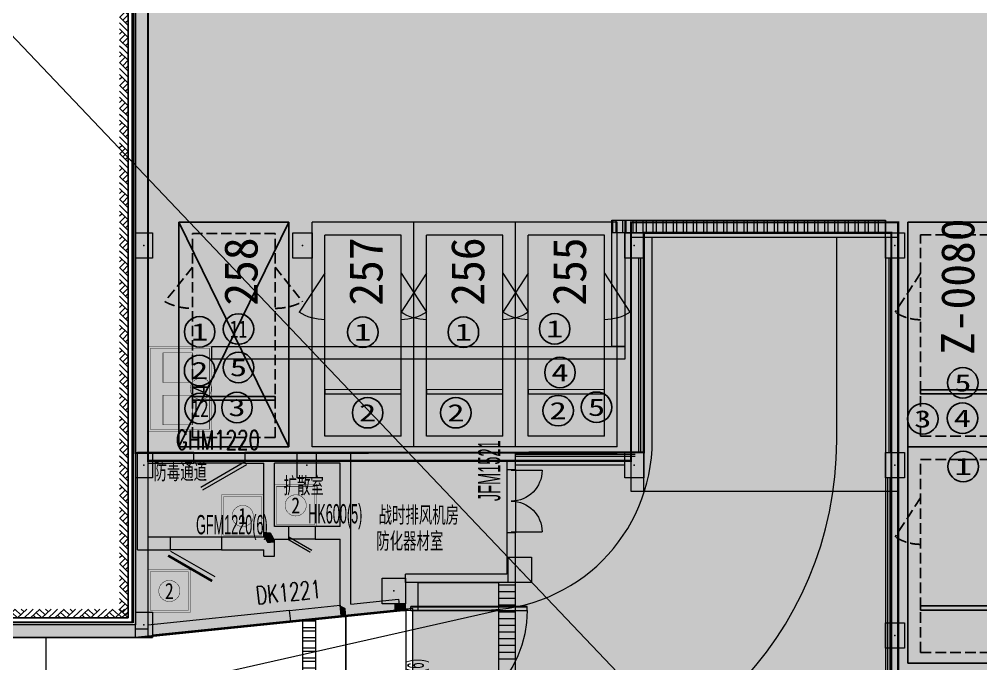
# Model space of a CAD drawing. Extents: x -264757 to 86229, y 4049843 to 4347093.
# Drawn here: x -84121 to -61441, y 4106591 to 4121799 of the extents above; entities that cross this region are included whole.
import ezdxf
from ezdxf.enums import TextEntityAlignment as Align

# ---------------------------------------------------------------- set-up
doc = ezdxf.new("R2010")
doc.units = 0
doc.header["$LTSCALE"] = 1000
doc.header["$MEASUREMENT"] = 0
doc.linetypes.add('AX-01DK-PB01$1$A-001-车位参照B1$0$A-001-车位参照B1$0$A-001-车位参照B1$0$A-H4-001-基本图形$0$A-001-车位B1$0$DASH', pattern=[0.35, 0.25, -0.1])
doc.linetypes.add('DASH', pattern=[0.35, 0.25, -0.1])
for name, color, linetype in [('AX-01DK-PB01$0$AX-001DK-01-PB01-02$0$A-3-Htch(wall)', 8, 'Continuous'), ('AX-01DK-PB01$0$AX-03CK-02-PB01$0$AX-03CK-02-PB01$0$PUB_HATCH', 8, 'Continuous'), ('AX-01DK-PB01$0$AX-03CK-02-PB01$0$AX-03CK-02-PB01$0$人防$0$人防$0$A-WIND-IDEN', 8, 'Continuous'), ('AX-01DK-PB01$0$AX-03CK-02-PB01$0$AX-03CK-02-PB01$0$人防$0$人防$0$DOOR_FIRE_TEXT', 8, 'Continuous'), ('不利因素11-尽端停车', 7, 'Continuous'), ('不利因素12-不满足一次性出车', 7, 'Continuous'), ('不利因素2-紧邻集水坑、排水沟', 7, 'Continuous'), ('不利因素3-紧邻房间出入口', 7, 'Continuous'), ('不利因素4-紧邻行车坡道', 7, 'Continuous'), ('不利因素5-单面靠墙', 7, 'Continuous'), ('不利因素9-坡道上停车', 7, 'Continuous'), ('大车位', 7, 'Continuous'), ('子母车位', 7, 'Continuous'), ('普通车位', 7, 'Continuous')]:
    doc.layers.add(name, color=color, linetype=linetype)
for name, color, linetype, plot in [('AX-01DK-PB01$0$AX-03CK-02-PB01$0$AX-03CK-02-PB01$0$人防$0$WINDOW_TEXT', 8, 'Continuous', False), ('AX-01DK-PB01$0$AX-03CK-02-PB01$0$人防$0$人防$0$WINDOW_TEXT', 8, 'Continuous', False), ('WINDOW_TEXT', 8, 'Continuous', False)]:
    doc.layers.add(name, color=color, linetype=linetype, plot=plot)
doc.layers.add('无关图层', color=8, linetype='Continuous', lineweight=0)
doc.layers.add('无关图层 @ 1', color=8, linetype='Continuous', lineweight=0)
doc.layers.add('车位归属楼栋范围线', color=7, linetype='Continuous', true_color=0x19e6c7)
doc.styles.add('_TCH_WINDOW', font='simplex_.ttf', dxfattribs={"width": 0.7, "height": 3.5})
doc.styles.add('AX-01DK-PB01$0$AX-03CK-02-PB01$0$_TCH_DIM', font='SIMPLEX', dxfattribs={"bigfont": 'GBCBIG'})
doc.styles.add('AX-01DK-PB01$0$AX-03CK-02-PB01$0$AX-03CK-02-PB01$0$_TCH_DIM', font='SIMPLEX', dxfattribs={"bigfont": 'GBCBIG'})
doc.styles.add('AX-01DK-PB01$0$AX-03CK-02-PB01$0$AX-03CK-02-PB01$0$人防$0$_TCH_DIM', font='SIMPLEX', dxfattribs={"bigfont": 'GBCBIG'})
doc.styles.add('AX-01DK-PB01$0$AX-03CK-02-PB01$0$AX-03CK-02-PB01$0$人防$0$人防$0$_TCH_DIM', font='$ GAD E', dxfattribs={"width": 0.7, "bigfont": '$ GAD C'})
doc.styles.add('AX-01DK-PB01$0$AX-03CK-02-PB01$0$人防$0$人防$0$_TCH_WINDOW', font='$ GAD E', dxfattribs={"width": 0.7, "bigfont": '$ GAD C'})
doc.styles.add('AX-ACK-BIANH1$0$黑体', font='simhei.ttf')
doc.styles.add('AX-ACK-P01-WALL$0$黑体', font='simhei.ttf')
doc.styles.add('SX-ACK-PB01-WNC-ALL$0$黑体', font='simhei.ttf')
doc.styles.add('坑编号', font='', dxfattribs={"width": 0.8})
doc.styles.add('黑体', font='simhei.ttf')
doc.styles.get('坑编号').set_extended_font_data('SimSun')
pattern_1 = [(90, (-668052.2, 3563298.7), (-238.125, 2e-13), []), (90, (-667972.82, 3563378.09), (-238.125, 2e-13), [])]

# ---------------------------------------------------------------- blocks, each defined once
blk = doc.blocks.new('A$C7e5eb487')
at = {"layer": '普通车位', "true_color": 0xf18f8e}
h = blk.add_hatch(color=11, dxfattribs=at)
h.dxf.hatch_style = 1
h.paths.add_polyline_path([(2400, 0), (2400, -5300), (0, -5300), (0, 0)])
blk = doc.blocks.new('普通车位')
at = {"layer": '无关图层'}
for p, q in [((-2.253, 3.186), (0.077, 3.764)), ((1.352, -1.38), (0.077, 3.764)), ((-0.977, -1.958), (-2.253, 3.186)), ((-1.889, 2.967), (-0.142, 3.4)), ((1.001, -1.21), (-0.142, 3.4)), ((-0.746, -1.643), (-1.889, 2.967)), ((-0.746, -1.643), (1.001, -1.21)), ((-0.977, -1.958), (1.352, -1.38))]:
    blk.add_line(p, q, dxfattribs=at)
for points in [[(0.074, 2.527), (0.879, 1.777)], [(-1.673, 2.094), (-2.033, 1.054)]]:
    blk.add_lwpolyline(points, dxfattribs=at)
blk.add_lwpolyline([(0.76, -0.239), (-0.987, -0.673), (-1.011, -0.575), (0.736, -0.142)], close=True, dxfattribs=at)
for centre, start, end in [((0.074, 2.527), 283.9287, 316.9845), ((-1.673, 2.094), 250.873, 283.9287)]:
    blk.add_arc(centre, 1.1, start, end, dxfattribs=at)
at = {"layer": '普通车位', "xscale": -0.0009999999999999812, "yscale": 0.0009999999999999812, "zscale": 0.0009999999999999812, "rotation": 13.92873520577783}
blk.add_blockref('A$C7e5eb487', (0.077, 3.764), dxfattribs=at)
blk = doc.blocks.new('A$C741380cb')
at = {"layer": '子母车位', "true_color": 0x0617f9}
h = blk.add_hatch(color=5, dxfattribs=at)
h.dxf.hatch_style = 1
h.paths.add_polyline_path([(2400, 0), (2400, -10400), (0, -10400), (0, 0)])
blk = doc.blocks.new('子母车位1')
at = {"layer": '子母车位', "color": 8, "linetype": 'AX-01DK-PB01$1$A-001-车位参照B1$0$A-001-车位参照B1$0$A-001-车位参照B1$0$A-H4-001-基本图形$0$A-001-车位B1$0$DASH'}
for p, q in [((330318, -478521), (332118, -478521)), ((330318, -478521), (330318, -483071, 0)), ((332118, -478521), (332118, -483071, 0)), ((330318, -483071, 0), (332118, -483071, 0)), ((330318, -483621, 0), (332118, -483621, 0)), ((330318, -483621, 0), (330318, -488371)), ((332118, -483621, 0), (332118, -488371)), ((330318, -488371), (332118, -488371))]:
    blk.add_line(p, q, dxfattribs=at)
at = {"layer": '子母车位', "color": 83}
for p, q in [((330018, -483371, 0), (330018, -488671)), ((330018, -483371, 0), (332418, -483371, 0)), ((332418, -483371, 0), (332418, -488671)), ((330018, -488671), (332418, -488671))]:
    blk.add_line(p, q, dxfattribs=at)
blk.add_lwpolyline([(332418, -478271), (330018, -478271), (330018, -483371), (332418, -483371)], close=True, dxfattribs=at)
at = {"layer": '子母车位'}
blk.add_lwpolyline([(332118, -479521), (330318, -479521), (330318, -479621), (332118, -479621)], close=True, dxfattribs=at)
at = {"layer": '子母车位', "linetype": 'AX-01DK-PB01$1$A-001-车位参照B1$0$A-001-车位参照B1$0$A-001-车位参照B1$0$A-H4-001-基本图形$0$A-001-车位B1$0$DASH'}
for points in [[(330318, -482171), (329718, -481249)], [(332118, -482171), (332718, -481249)]]:
    blk.add_lwpolyline(points, dxfattribs=at)
at = {"layer": '子母车位', "elevation": 0}
blk.add_lwpolyline([(332118, -484621), (330318, -484621), (330318, -484721), (332118, -484721)], close=True, dxfattribs=at)
at = {"layer": '子母车位', "linetype": 'AX-01DK-PB01$1$A-001-车位参照B1$0$A-001-车位参照B1$0$A-001-车位参照B1$0$A-H4-001-基本图形$0$A-001-车位B1$0$DASH', "elevation": 0}
for points in [[(330318, -487471), (329718, -486549)], [(332118, -487471), (332718, -486549)]]:
    blk.add_lwpolyline(points, dxfattribs=at)
at = {"layer": '子母车位', "linetype": 'AX-01DK-PB01$1$A-001-车位参照B1$0$A-001-车位参照B1$0$A-001-车位参照B1$0$A-H4-001-基本图形$0$A-001-车位B1$0$DASH'}
for centre, start, end in [((330318, -482171, 0), 89.9997, 123.0554), ((332118, -482171, 0), 56.9439, 89.9997), ((330318, -487471), 89.9997, 123.0554), ((332118, -487471), 56.9439, 89.9997)]:
    blk.add_arc(centre, 1100, start, end, dxfattribs=at)
at = {"layer": '子母车位', "rotation": 179.9996583709065}
blk.add_blockref('A$C741380cb', (332418, -488671), dxfattribs=at)
blk = doc.blocks.new('大车位1')
at = {"layer": '大车位', "true_color": 0xe806f9}
h = blk.add_hatch(color=6, dxfattribs=at)
h.dxf.hatch_style = 1
h.paths.add_polyline_path([(2400, 6000), (2400, 0), (0, 0), (0, 6000)])
at = {"layer": '大车位', "color": 83}
for p, q in [((0, 0), (0, 6000, 0)), ((2400, 6000, 0), (0, 6000, 0)), ((2400, 0), (2400, 6000, 0)), ((2400, 0), (0, 0))]:
    blk.add_line(p, q, dxfattribs=at)
at = {"layer": '大车位', "color": 8, "linetype": 'AX-01DK-PB01$1$A-001-车位参照B1$0$A-001-车位参照B1$0$A-001-车位参照B1$0$A-H4-001-基本图形$0$A-001-车位B1$0$DASH'}
for p, q in [((2100, 5700, 0), (300, 5700, 0)), ((300, 250), (300, 5700, 0)), ((2100, 250), (2100, 5700, 0)), ((2100, 250), (300, 250))]:
    blk.add_line(p, q, dxfattribs=at)
at = {"layer": '大车位', "color": 83, "elevation": 0}
blk.add_lwpolyline([(0, 6000), (2400, 0)], dxfattribs=at)
at = {"layer": '大车位', "color": 83}
blk.add_lwpolyline([(0, 0), (2400, 6000)], dxfattribs=at)
at = {"layer": '大车位', "linetype": 'AX-01DK-PB01$1$A-001-车位参照B1$0$A-001-车位参照B1$0$A-001-车位参照B1$0$A-H4-001-基本图形$0$A-001-车位B1$0$DASH'}
for points in [[(300, 4800), (-300, 3878)], [(2100, 4800), (2700, 3878)]]:
    blk.add_lwpolyline(points, dxfattribs=at)
at = {"layer": '大车位'}
blk.add_lwpolyline([(300, 1250), (2100, 1250), (2100, 1350), (300, 1350)], close=True, dxfattribs=at)
at = {"layer": '大车位', "linetype": 'AX-01DK-PB01$1$A-001-车位参照B1$0$A-001-车位参照B1$0$A-001-车位参照B1$0$A-H4-001-基本图形$0$A-001-车位B1$0$DASH'}
for centre, start, end in [((300, 4800, 0), 236.9443, 270), ((2100, 4800, 0), 270, 303.0557)]:
    blk.add_arc(centre, 1100, start, end, dxfattribs=at)
blk = doc.blocks.new('AX-01DK-PB01$0$A$Ca5f8eab7')
at = {"layer": '大车位', "xscale": 1.081473333332633, "yscale": 0.8833333333330953, "rotation": 270}
blk.add_blockref('大车位1', (0, 2595.558), dxfattribs=at)
blk = doc.blocks.new('SX-ACK-PB01-WNC-ALL$0$20200722.21182536')
at = {"layer": '不利因素3-紧邻房间出入口', "true_color": 0xe4d218}
h = blk.add_hatch(color=52, dxfattribs=at)
h.dxf.hatch_style = 1
edge = h.paths.add_edge_path()
edge.add_arc((360, 360), 360, 0, 360)
at = {"layer": '不利因素3-紧邻房间出入口'}
blk.add_circle((360, 360), 360, dxfattribs=at)
at = {"layer": '不利因素3-紧邻房间出入口', "style": 'SX-ACK-PB01-WNC-ALL$0$黑体', "width": 1.390625}
blk.add_text('3', height=407, dxfattribs=at).set_placement((156, 156), (564, 156), align=Align.FIT)
blk = doc.blocks.new('SX-ACK-PB01-WNC-ALL$0$20200722.21183209')
at = {"layer": '不利因素5-单面靠墙', "true_color": 0x6d711d}
h = blk.add_hatch(color=66, dxfattribs=at)
h.dxf.hatch_style = 1
edge = h.paths.add_edge_path()
edge.add_arc((360, 360), 360, 0, 360)
at = {"layer": '不利因素5-单面靠墙'}
blk.add_circle((360, 360), 360, dxfattribs=at)
at = {"layer": '不利因素5-单面靠墙', "style": 'SX-ACK-PB01-WNC-ALL$0$黑体', "width": 1.390625}
blk.add_text('5', height=407, dxfattribs=at).set_placement((156, 156), (564, 156), align=Align.FIT)
blk = doc.blocks.new('20200722.21185040')
at = {"layer": '不利因素11-尽端停车', "true_color": 0xf21b23}
h = blk.add_hatch(color=240, dxfattribs=at)
h.dxf.hatch_style = 1
edge = h.paths.add_edge_path()
edge.add_arc((360, 360), 360, 0, 360)
at = {"layer": '不利因素11-尽端停车'}
blk.add_circle((360, 360), 360, dxfattribs=at)
at = {"layer": '不利因素11-尽端停车', "style": '黑体', "width": 0.695313}
blk.add_text('11', height=407.3, dxfattribs=at).set_placement((156, 156), (564, 156), align=Align.FIT)
blk = doc.blocks.new('20200722.21185335')
at = {"layer": '不利因素12-不满足一次性出车', "true_color": 0x201adc}
h = blk.add_hatch(color=182, dxfattribs=at)
h.dxf.hatch_style = 1
edge = h.paths.add_edge_path()
edge.add_arc((360, 360), 360, 0, 360)
at = {"layer": '不利因素12-不满足一次性出车'}
blk.add_circle((360, 360), 360, dxfattribs=at)
at = {"layer": '不利因素12-不满足一次性出车', "style": '黑体', "width": 0.695313}
blk.add_text('12', height=407.3, dxfattribs=at).set_placement((156, 156), (564, 156), align=Align.FIT)
blk = doc.blocks.new('20200722.21182239')
at = {"layer": '不利因素2-紧邻集水坑、排水沟', "true_color": 0xc46e92}
h = blk.add_hatch(color=233, dxfattribs=at)
h.dxf.hatch_style = 1
edge = h.paths.add_edge_path()
edge.add_arc((360, 360), 360, 0, 360)
at = {"layer": '不利因素2-紧邻集水坑、排水沟'}
blk.add_circle((360, 360), 360, dxfattribs=at)
at = {"layer": '不利因素2-紧邻集水坑、排水沟', "style": '黑体', "width": 1.390625}
blk.add_text('2', height=407, dxfattribs=at).set_placement((156, 156), (564, 156), align=Align.FIT)
blk = doc.blocks.new('20200722.21182971')
at = {"layer": '不利因素4-紧邻行车坡道', "true_color": 0x9591ce}
h = blk.add_hatch(color=193, dxfattribs=at)
h.dxf.hatch_style = 1
edge = h.paths.add_edge_path()
edge.add_arc((360, 360), 360, 0, 360)
at = {"layer": '不利因素4-紧邻行车坡道'}
blk.add_circle((360, 360), 360, dxfattribs=at)
at = {"layer": '不利因素4-紧邻行车坡道', "style": '黑体', "width": 1.390625}
blk.add_text('4', height=407, dxfattribs=at).set_placement((156, 156), (564, 156), align=Align.FIT)
blk = doc.blocks.new('AX-01DK-PB01-RFTC')
at = {"layer": '无关图层'}
h = blk.add_hatch(color=251, dxfattribs=at)
h.dxf.hatch_style = 1
h.paths.add_polyline_path([(19773, -61220), (19773, -62171), (18423, -62170), (18423, -70471), (12324, -70471), (12323, -62170), (7773, -62170), (7777, -120370), (8177, -120370), (8177, -120315), (14323, -119683), (14322, -126122), (25972, -126122), (25972, -124922), (26822, -124926), (26822, -122452), (33923, -122452), (33923, -124922), (34773, -124922), (34773, -126122), (41373, -126125), (41373, -124372), (41823, -124372), (41823, -122152), (41447, -122152), (41447, -120270), (48923, -120270), (48923, -123125), (49323, -123125), (49323, -124675), (51824, -124674), (51824, -124055), (54717, -124055), (54717, -125871), (56816, -125871), (56816, -116250), (55967, -116250), (55967, -111420), (63072, -111420), (63072, -103570), (62080, -103570), (62073, -94584), (64569, -94584), (64573, -65385), (66999, -65385), (67002, -52470), (67402, -52470), (67397, -31965), (65807, -31965), (65807, -26418), (68456, -26418), (68457, -17070), (67422, -17070), (67422, -13843), (60301, -13843), (60302, -3770), (55750, -3770), (55750, -12070), (49652, -12070), (49649, -9275), (45355, -9275), (45349, -3821), (40751, -3820), (40750, -12070), (34663, -12070), (34649, -3820), (25757, -3820), (25757, -12071), (19650, -12071), (19650, -3820), (10752, -3820), (10751, -12072), (4662, -12071), (4661, -3769), (4150, -3770), (100, -3769), (100, -23171), (-701, -23171), (-701, -29550), (100, -29550), (11250, -29550), (11250, -32020), (12100, -32020), (12100, -32970), (10750, -32970), (10754, -41272), (4647, -41271), (4650, -32970), (1953, -32970), (1953, -34670), (100, -34670), (100, -57801), (9743, -57801), (9743, -57272), (13567, -57272), (13567, -56751), (15417, -56751), (15416, -58750), (18923, -58750), (18923, -61220)])
h.paths.add_polyline_path([(41812, -58753), (48919, -58753), (48919, -61220), (49773, -61220), (49773, -62170), (48419, -62173), (48426, -70475), (42319, -70475), (42324, -67872), (39323, -67876), (39323, -62423), (41812, -62423)], flags=16)
h.paths.add_polyline_path([(33923, -58751), (33923, -61220), (34773, -61220), (34773, -62170), (33423, -62171), (33430, -70475), (27323, -70475), (27323, -62171), (26373, -62170), (26373, -60670), (26815, -60670), (26823, -58751), (31623, -58751), (31623, -58751)], flags=16)
h.paths.add_polyline_path([(40754, -41272), (34647, -41271), (34650, -32970), (33700, -32970), (33700, -31470), (34142, -31470), (34150, -29551), (38951, -29551), (38950, -29550), (41250, -29550), (41250, -32020), (42100, -32020), (42100, -32970), (40750, -32970)], flags=16)
h.paths.add_polyline_path([(49647, -41270), (49655, -38470), (45349, -38475), (45349, -33220), (49142, -33220), (49142, -29550), (56249, -29550), (56250, -32020), (57100, -32020), (57100, -32970), (55749, -32970), (55754, -41271)], flags=16)
h.paths.add_polyline_path([(25764, -41272), (19657, -41271), (19657, -32970), (19150, -32970), (19150, -29550), (26257, -29550), (26250, -32020), (27100, -32020), (27100, -32970), (25757, -32970)], flags=16)
h.paths.add_polyline_path([(41812, -87950), (48919, -87950), (48919, -90420), (49773, -90420), (49773, -91370), (48419, -91370), (48428, -99684), (41519, -99659), (41519, -97070), (39326, -97074), (39319, -91620), (41822, -91620)], flags=16)
h.paths.add_polyline_path([(33925, -87950), (33923, -90420), (34773, -90420), (34773, -91370), (33425, -91370), (33428, -99683), (26519, -99658), (26523, -95371), (27330, -95371), (27324, -91371), (26373, -91370), (26373, -89870), (26823, -89870), (26823, -87951), (31623, -87951), (31623, -87951)], flags=16)
h.paths.add_polyline_path([(18923, -87950), (18922, -90419), (19772, -90419), (19772, -91369), (18420, -91369), (18427, -99677), (11523, -99666), (11523, -95370), (12323, -95370), (12323, -91370), (10974, -91370), (10974, -90420), (11823, -90420), (11823, -87950)], flags=16)
h.paths.add_polyline_path([(62209, -60116), (64273, -60116), (64273, -55267), (62209, -55267)], flags=16)
h.paths.add_polyline_path([(59799, -89432), (61752, -89432), (61752, -84521), (59799, -84521)], flags=16)
blk.add_lwpolyline([(14322, -126122), (14323, -119683), (8177, -120315), (8177, -120370), (7777, -120370), (7773, -62170)], dxfattribs=at)
blk = doc.blocks.new('AX-01DK-PB01$1$$LinePat$素土夯实')
at = {"layer": '无关图层'}
for p, q in [((0, -210), (210, 0)), ((120, -300), (420, 0)), ((420, 0), (608, -188)), ((495, -300), (795, 0)), ((615, 0), (705, -90)), ((210, -210), (300, -300)), ((315, -105), (502, -293)), ((705, -300), (795, -210))]:
    blk.add_line(p, q, dxfattribs=at)
blk = doc.blocks.new('*U118')
at = {"layer": '无关图层', "const_width": 10}
for points in [[(1000, 0), (0, 0), (0, 1000), (1000, 1000)], [(950, 50), (50, 50), (50, 950), (950, 950)]]:
    blk.add_lwpolyline(points, close=True, dxfattribs=at)
blk.add_lwpolyline([(500, 750, 0.098491), (404, 731, 0.098491), (323, 677, 0.098491), (269, 596, 0.098491), (250, 500, 0.098491), (269, 404, 0.098491), (323, 323, 0.098491), (404, 269, 0.098491), (500, 250, 0.098491), (596, 269, 0.098491), (677, 323, 0.098491), (731, 404, 0.098491), (750, 500, 0.098491), (731, 596, 0.098491), (677, 677, 0.098491), (596, 731, 0.098491)], format="xyb", close=True, dxfattribs=at)
at = {"layer": '无关图层', "style": '坑编号', "width": 0.8}
blk.add_attdef('X', text='', height=380, dxfattribs=at).set_placement((500, 500), align=Align.MIDDLE_CENTER)
blk = doc.blocks.new('*U176')
at = {"layer": '无关图层'}
ref = blk.add_blockref('*U118', (-79350, 4109578), dxfattribs=at)
ref.add_attrib('X', '1', dxfattribs={"layer": '无关图层 @ 1', "height": 380, "style": '坑编号', "width": 0.8}).set_placement((-78850, 4110078), align=Align.MIDDLE_CENTER)
blk = doc.blocks.new('*U119')
at = {"layer": '无关图层', "const_width": 10}
for points in [[(1000, 0), (0, 0), (0, 1000), (1000, 1000)], [(950, 50), (50, 50), (50, 950), (950, 950)]]:
    blk.add_lwpolyline(points, close=True, dxfattribs=at)
blk.add_lwpolyline([(500, 750, 0.098491), (404, 731, 0.098491), (323, 677, 0.098491), (269, 596, 0.098491), (250, 500, 0.098491), (269, 404, 0.098491), (323, 323, 0.098491), (404, 269, 0.098491), (500, 250, 0.098491), (596, 269, 0.098491), (677, 323, 0.098491), (731, 404, 0.098491), (750, 500, 0.098491), (731, 596, 0.098491), (677, 677, 0.098491), (596, 731, 0.098491)], format="xyb", close=True, dxfattribs=at)
at = {"layer": '无关图层', "style": '坑编号', "width": 0.8}
blk.add_attdef('X', text='', height=380, dxfattribs=at).set_placement((500, 500), align=Align.MIDDLE_CENTER)
blk = doc.blocks.new('*U177')
at = {"layer": '无关图层'}
ref = blk.add_blockref('*U119', (-78100, 4109828), dxfattribs=at)
ref.add_attrib('X', '2', dxfattribs={"layer": '无关图层 @ 1', "height": 380, "style": '坑编号', "width": 0.8}).set_placement((-77600, 4110328), align=Align.MIDDLE_CENTER)
blk = doc.blocks.new('*U115')
at = {"layer": '无关图层', "const_width": 10}
for points in [[(1000, 0), (-1000, 0), (-1000, 1500), (1000, 1500)], [(950, 50), (-950, 50), (-950, 1450), (950, 1450)], [(-150, 1050), (-850, 1050), (-850, 350), (-150, 350)], [(850, 1050), (150, 1050), (150, 350), (850, 350)]]:
    blk.add_lwpolyline(points, close=True, dxfattribs=at)
blk.add_lwpolyline([(0, 1492, 0.098491), (-96, 1473, 0.098491), (-177, 1419, 0.098491), (-231, 1338, 0.098491), (-250, 1242, 0.098491), (-231, 1146, 0.098491), (-177, 1065, 0.098491), (-96, 1011, 0.098491), (0, 992, 0.098491), (96, 1011, 0.098491), (177, 1065, 0.098491), (231, 1146, 0.098491), (250, 1242, 0.098491), (231, 1338, 0.098491), (177, 1419, 0.098491), (96, 1473, 0.098491)], format="xyb", close=True, dxfattribs=at)
at = {"layer": '无关图层', "style": '坑编号', "width": 0.8}
blk.add_attdef('X', text='', height=380, dxfattribs=at).set_placement((0, 1242), align=Align.MIDDLE_CENTER)
blk = doc.blocks.new('*U181')
at = {"layer": '无关图层'}
ref = blk.add_blockref('*U115', (-81080, 4113078), dxfattribs=dict(at, xscale=-1, rotation=270))
ref.add_attrib('X', '4', dxfattribs={"layer": '无关图层 @ 1', "height": 380, "rotation": 90, "style": '坑编号', "width": 0.8}).set_placement((-79838, 4113078), align=Align.MIDDLE_CENTER)
blk = doc.blocks.new('*U126')
at = {"layer": '无关图层', "const_width": 10}
for points in [[(1000, 0), (0, 0), (0, 1000), (1000, 1000)], [(950, 50), (50, 50), (50, 950), (950, 950)]]:
    blk.add_lwpolyline(points, close=True, dxfattribs=at)
blk.add_lwpolyline([(500, 750, 0.098491), (404, 731, 0.098491), (323, 677, 0.098491), (269, 596, 0.098491), (250, 500, 0.098491), (269, 404, 0.098491), (323, 323, 0.098491), (404, 269, 0.098491), (500, 250, 0.098491), (596, 269, 0.098491), (677, 323, 0.098491), (731, 404, 0.098491), (750, 500, 0.098491), (731, 596, 0.098491), (677, 677, 0.098491), (596, 731, 0.098491)], format="xyb", close=True, dxfattribs=at)
at = {"layer": '无关图层', "style": '坑编号', "width": 0.8}
blk.add_attdef('X', text='', height=380, dxfattribs=at).set_placement((500, 500), align=Align.MIDDLE_CENTER)
blk = doc.blocks.new('*U190')
at = {"layer": '无关图层'}
ref = blk.add_blockref('*U126', (-81080, 4107808), dxfattribs=at)
ref.add_attrib('X', '2', dxfattribs={"layer": '无关图层 @ 1', "height": 380, "style": '坑编号', "width": 0.8}).set_placement((-80580, 4108308), align=Align.MIDDLE_CENTER)
blk = doc.blocks.new('SX-CK-PB001-WNC$1$20211103.13313888')
at = {"layer": '无关图层'}
h = blk.add_hatch(color=256, dxfattribs=at)
h.dxf.hatch_style = 1
h.paths.add_polyline_path([(0, 600), (400, 600), (400, 0), (0, 0)])
blk.add_lwpolyline([(0, 600), (400, 600), (400, 0), (0, 0)], close=True, dxfattribs=at)
blk.add_point((200, 300), dxfattribs=at)
blk = doc.blocks.new('SX-CK-PB001-WNC$1$20211103.13313578')
at = {"layer": '无关图层'}
h = blk.add_hatch(color=256, dxfattribs=at)
h.dxf.hatch_style = 1
h.paths.add_polyline_path([(0, 600), (450, 600), (450, 0), (0, 0)])
blk.add_lwpolyline([(0, 600), (450, 600), (450, 0), (0, 0)], close=True, dxfattribs=at)
blk.add_point((225, 300), dxfattribs=at)
blk = doc.blocks.new('fasdfasdfasdfasdfasdf')
at = {"layer": '不利因素9-坡道上停车', "true_color": 0xe0aa15}
h = blk.add_hatch(color=42, dxfattribs=at)
h.dxf.hatch_style = 1
edge = h.paths.add_edge_path()
edge.add_arc((-119587, 4058555), 720, 0, 360)
at = {"layer": '不利因素9-坡道上停车'}
blk.add_circle((-119587, 4058555), 720, dxfattribs=at)
at = {"layer": '不利因素9-坡道上停车', "style": 'AX-ACK-P01-WALL$0$黑体', "width": 1.390625}
blk.add_text('1', height=815, dxfattribs=at).set_placement((-119994, 4058148), (-119180, 4058148), align=Align.FIT)
blk = doc.blocks.new('AX-01DK-PB01$0$AX-03CK-02-PB01$0$AX-03CK-02-PB01$0$人防$0$人防$0$$DorLib2D$00000191')
at = {"layer": '无关图层'}
blk.add_line((-0.5, 0.15), (0.366, 0.65), dxfattribs=at)
at = {"layer": '无关图层', "const_width": 0.05}
blk.add_lwpolyline([(-0.55, 0.237), (0.316, 0.737)], dxfattribs=at)
blk = doc.blocks.new('AX-01DK-PB01$0$AX-03CK-02-PB01$0$人防$0$人防$0$$U_DORLIB2D$00000002')
at = {"layer": '无关图层'}
for p, q in [((-0.5, 0.545), (-0.5167, 0.545)), ((-0.5, 0.045), (-0.5, 0.545)), ((0.5, 0.045), (0.5, 0.545)), ((0.5, 0.545), (0.5167, 0.545)), ((-0.5, 0.045), (-0.5167, 0.045)), ((0.5, 0.045), (0.5167, 0.045)), ((-0.5, 0.025), (0.5, 0.025))]:
    blk.add_line(p, q, dxfattribs=at)
at = {"layer": '无关图层', "const_width": 0.00833}
for points in [[(-0.5167, 0.045), (-0.5167, 0.545)], [(0.5167, 0.045), (0.5167, 0.545)]]:
    blk.add_lwpolyline(points, dxfattribs=at)
at = {"layer": '无关图层'}
for centre, start, end in [((-0.5042, 0.0408), 0.0945, 89.5248), ((0.5042, 0.0408), 90.4752, 179.9055)]:
    blk.add_arc(centre, 0.5042, start, end, dxfattribs=at)
blk = doc.blocks.new('AX-01DK-PB01$0$AX-03CK-02-PB01$0$AX-03CK-02-PB01$0$人防$0$$DorLib2D$00000181')
at = {"layer": '无关图层'}
for p, q in [((-0.533, 0.141), (0.333, 0.641)), ((-0.5, 0.083), (0.366, 0.583))]:
    blk.add_line(p, q, dxfattribs=at)
blk = doc.blocks.new('$WINLIB2D$00000007')
at = {"layer": '无关图层'}
for points in [[(-0.5, 0.5), (0.5, 0.5)], [(-0.5, 0.5), (-0.5, -0.5)], [(0.5, 0.5), (0.5, -0.5)], [(-0.5, -0.5), (0.5, -0.5)]]:
    blk.add_lwpolyline(points, dxfattribs=at)
blk = doc.blocks.new('AX-01DK-PB01$0$AX-03CK-02-PB01$0$AX-03CK-02-PB01$0$人防$0$人防$0$$DorLib2D$00000004')
at = {"layer": '无关图层'}
for p, q in [((-0.485, 0), (-0.485, 0.485)), ((0.485, 0), (0.485, 0.485))]:
    blk.add_line(p, q, dxfattribs=at)
at = {"layer": '无关图层', "lineweight": 13}
for centre, start, end in [((-0.485, 0), 0, 90), ((0.485, 0), 90, 180)]:
    blk.add_arc(centre, 0.485, start, end, dxfattribs=at)

msp = doc.modelspace()

# ---------------------------------------------------------------- hatches: boundary and pattern name
at = {"layer": 'AX-01DK-PB01$0$AX-001DK-01-PB01-02$0$A-3-Htch(wall)'}
msp.add_hatch(color=256, dxfattribs=at).paths.add_polyline_path([(-81383.6, 4135408), (-81383.6, 4107220.6), (-81083.6, 4107502.8), (-81083.6, 4135408)])
at = {"layer": 'AX-01DK-PB01$0$AX-03CK-02-PB01$0$AX-03CK-02-PB01$0$PUB_HATCH'}
for points in [[(-81079.6, 4111328), (-79999.6, 4111328), (-79999.6, 4111578), (-81329.6, 4111578)], [(-81329.6, 4109278), (-81079.6, 4109578), (-81079.6, 4111328), (-81329.6, 4111578)], [(-78224.6, 4111578), (-78799.6, 4111578), (-78799.6, 4111328), (-78349.6, 4111328), (-78224.6, 4111411.3)], [(-76549.6, 4111328), (-76299.6, 4111578), (-78224.6, 4111578), (-78224.6, 4111411.3), (-78099.6, 4111328)], [(-76466.3, 4109686.3), (-76299.6, 4109703), (-76299.6, 4111578), (-76549.6, 4111328), (-76549.6, 4109828)], [(-78182.9, 4109686.3), (-78099.6, 4109828), (-78099.6, 4111328), (-78224.6, 4111411.3), (-78349.6, 4111328), (-78349.6, 4109703)], [(-78099.6, 4109528), (-77759.6, 4109528), (-77759.6, 4109828), (-78099.6, 4109828), (-78182.9, 4109686.3)], [(-76549.6, 4109828), (-77139.6, 4109828), (-77139.6, 4109528), (-76549.6, 4109528), (-76466.3, 4109686.3)], [(-81329.6, 4109278), (-80549.6, 4109278), (-80549.6, 4109578), (-81079.6, 4109578)], [(-78349.6, 4109578), (-79349.6, 4109578), (-79349.6, 4109278), (-78349.6, 4109278), (-78266.3, 4109436.3)], [(-78266.3, 4109436.3), (-78099.6, 4109453), (-78099.6, 4109528), (-78182.9, 4109686.3), (-78349.6, 4109703), (-78349.6, 4109578)], [(-76420.3, 4107899.4), (-76299.6, 4107995.6), (-76299.6, 4109703), (-76466.3, 4109686.3), (-76549.6, 4109528), (-76549.6, 4107969.9)], [(-78099.6, 4109128), (-78099.6, 4109453), (-78266.3, 4109436.3), (-78349.6, 4109278), (-78349.6, 4109128)], [(-76549.6, 4107969.9), (-76524, 4107721.2), (-76411.8, 4107732.7), (-76420.3, 4107899.4)], [(-76420.3, 4107899.4), (-76411.8, 4107732.7), (-75145.5, 4107863.2), (-75171.1, 4108111.9), (-76299.6, 4107995.6)], [(-75259.6, 4108008), (-75259.6, 4107849), (-75009.6, 4107849), (-75009.6, 4108008)], [(-81383.6, 4107220.6), (-77717.7, 4107598.2), (-77743.3, 4107846.9), (-81083.6, 4107502.8)]]:
    msp.add_hatch(color=256, dxfattribs=at).paths.add_polyline_path(points)
at = {"layer": '无关图层'}
for points in [[(-81383.2, 4131157.9), (-81383.6, 4107408), (-81083.6, 4107408), (-81083.2, 4131157.9)], [(-81083.6, 4107208), (-81383.6, 4107508), (-87884, 4107508), (-87884, 4107208)]]:
    msp.add_hatch(color=256, dxfattribs=at).paths.add_polyline_path(points)
h = msp.add_hatch(dxfattribs=at)
h.set_pattern_fill('钢筋混凝土', color=256, scale=100)
h.set_pattern_definition([(45, (-4e-05, 0.0001), (-176.776695, 176.776695), []), (50, (-4e-05, 0.0001), (717.26018, -62.752135), [75, -825]), (355, (-4e-05, 0.0001), (-138.75133, 752.19213), [60, -660]), (100.4514, (59.8, -5.2), (578.50938, 689.43954), [63.74019, -701.14211]), (46.1842, (-4e-05, 200), (1067.24105, -165.51901), [112.5, -1237.5]), (96.6356, (88.9, 186.2), (934.6627, 974.11787), [95.6103, -1051.713]), (351.1842, (-4e-05, 200), (934.66195, 974.1186), [90, -990]), (21, (100, 150), (596.90705, -402.61889), [75, -825]), (326, (100, 150), (243.31533, 725.15005), [60, -660]), (71.4514, (149.74, 116.45), (840.22263, 322.5305), [63.74019, -701.14211]), (37.5, (-4e-05, 0.0001), (12.159855, 332.893854), [0, -652, 0, -670, 0, -662.5]), (7.5, (-4e-05, 0.0001), (263.069537, 394.411712), [0, -382, 0, -637, 0, -252.5]), (327.5, (-223, 0.0001), (533.822436, -22.554872), [0, -250, 0, -780, 0, -1035]), (317.5, (-323, 0.0001), (583.18617, 100.10498), [0, -325, 0, -518, 0, -735])])
h.paths.add_polyline_path([(-87884.6, 4107508), (-87884.6, 4107208), (-81079.6, 4107208), (-81079.6, 4123708), (-81379.6, 4123708), (-81379.6, 4107508)])
h = msp.add_hatch(dxfattribs=at)
h.set_pattern_fill('ANSI32', color=256, scale=50, angle=-315)
h.set_pattern_definition(pattern_1)
h.paths.add_polyline_path([(-70139.6, 4117058), (-63689.6, 4117058), (-63689.6, 4116758), (-70139.6, 4116758)])
h = msp.add_hatch(dxfattribs=at)
h.set_pattern_fill('ANSI32', color=256, scale=50, angle=-315)
h.set_pattern_definition(pattern_1)
h.paths.add_polyline_path([(-70139.6, 4117058), (-63689.6, 4117058), (-63689.6, 4116758), (-70139.6, 4116758)])
h = msp.add_hatch(color=256, dxfattribs=at)
h.dxf.hatch_style = 1
h.paths.add_polyline_path([(-72584.6, 4109108), (-72034.6, 4109108), (-72034.6, 4108508), (-72584.6, 4108508)])
h = msp.add_hatch(color=256, dxfattribs=at)
h.dxf.hatch_style = 1
h.paths.add_polyline_path([(-75559.6, 4108608), (-75009.6, 4108608), (-75009.6, 4108008), (-75559.6, 4108008)])
h = msp.add_hatch(dxfattribs=at)
h.set_pattern_fill('ANSI32', color=256, scale=50, angle=-45)
h.set_pattern_definition([(360, (-630893.1, 4707520.6), (6e-14, 238.125), []), (360, (-630813.73, 4707441.23), (6e-14, 238.125), [])])
h.paths.add_polyline_path([(-77133.8, 4107655.1), (-77133.8, 4103158), (-77433.8, 4103158), (-77433.8, 4107625.7)])

# ---------------------------------------------------------------- linework, layer by layer
for p, q in [((-81383.6, 4135408), (-81383.6, 4107220.6)), ((-81083.6, 4135408), (-81083.6, 4107502.8)), ((-81383.2, 4131157.9), (-81383.6, 4107408)), ((-81083.2, 4131157.9), (-81083.6, 4107408)), ((-81553.5, 4130907.3), (-81553.9, 4107678)), ((-81553.9, 4107678), (-81553.5, 4130907.3)), ((-81453.9, 4107578), (-81453.5, 4130907.3)), ((-81443.9, 4107568), (-81443.5, 4130907.3)), ((-81433.5, 4130907.3), (-81433.9, 4107558)), ((-89271.2, 4126654.4), (-69033.4, 4105358)), ((-69689.6, 4116658), (-63389.6, 4116658)), ((-69689.6, 4110658), (-69689.6, 4116658)), ((-69389.6, 4116658), (-63689.6, 4116658)), ((-69389.6, 4110658), (-69389.6, 4116658)), ((-69189.6, 4111858.4), (-69189.6, 4116658)), ((-64839.6, 4111858.4), (-64839.6, 4116658)), ((-63689.6, 4116658), (-63689.6, 4110658)), ((-63389.6, 4116658), (-63389.6, 4110658)), ((-69511.3, 4116158), (-69511.3, 4111578)), ((-69461.2, 4116158), (-69511.3, 4116158)), ((-69461.3, 4111578), (-69461.2, 4116158)), ((-63611.3, 4116158), (-63611.3, 4111578)), ((-63561.2, 4116158), (-63611.3, 4116158)), ((-63561.3, 4111578), (-63561.2, 4116158)), ((-79999.6, 4111578), (-81329.6, 4111578)), ((-81329.6, 4109278), (-81329.6, 4111578)), ((-79999.6, 4111328), (-79999.6, 4111578)), ((-78224.6, 4111578), (-78799.6, 4111578)), ((-78799.6, 4111578), (-78799.6, 4111328)), ((-76299.6, 4111578), (-78224.6, 4111578)), ((-72416.3, 4111578), (-76299.6, 4111578)), ((-76299.6, 4111378), (-76299.6, 4111578)), ((-76299.6, 4109703), (-76299.6, 4111578)), ((-69589.6, 4111578), (-72416.3, 4111578)), ((-72416.3, 4111178.4), (-72416.3, 4111578)), ((-69511.3, 4111578), (-69461.3, 4111578)), ((-63611.3, 4111578), (-63561.3, 4111578)), ((-72616.3, 4111378), (-76299.6, 4111378)), ((-72616.3, 4111378), (-72616.3, 4111178.4)), ((-69589.6, 4111528), (-72416.3, 4111528)), ((-69589.6, 4111478), (-72416.3, 4111478)), ((-81079.6, 4111328), (-79999.6, 4111328)), ((-81079.6, 4109578), (-81079.6, 4111328)), ((-78799.6, 4111328), (-79999.6, 4111328)), ((-78799.6, 4111328), (-78349.6, 4111328)), ((-78349.6, 4109703), (-78349.6, 4111328)), ((-76549.6, 4111328), (-78099.6, 4111328)), ((-78099.6, 4109828), (-78099.6, 4111328)), ((-76549.6, 4109828), (-76549.6, 4111328)), ((-72616.3, 4111178.4), (-72616.3, 4109678.4)), ((-72616.3, 4111178.4), (-72416.3, 4111178.4)), ((-69839.6, 4111278), (-72416.3, 4111278)), ((-72416.3, 4111178.4), (-72416.3, 4109678.4)), ((-63639.6, 4110978), (-63639.6, 4101706.5)), ((-63589.6, 4110978), (-63589.6, 4101706.5)), ((-63389.6, 4110658), (-69689.6, 4110658)), ((-63689.6, 4110658), (-69389.6, 4110658)), ((-63689.6, 4110658), (-63689.6, 4101706.5)), ((-63389.6, 4110658), (-63389.6, 4107558)), ((-77759.6, 4109828), (-78099.6, 4109828)), ((-77759.6, 4109528), (-77759.6, 4109828)), ((-77139.6, 4109828), (-77759.6, 4109828)), ((-76549.6, 4109828), (-77139.6, 4109828)), ((-77139.6, 4109828), (-77139.6, 4109528)), ((-80549.6, 4109578), (-81079.6, 4109578)), ((-80549.6, 4109278), (-80549.6, 4109578)), ((-79349.6, 4109578), (-80549.6, 4109578)), ((-78349.6, 4109578), (-79349.6, 4109578)), ((-79349.6, 4109578), (-79349.6, 4109278)), ((-78349.6, 4109578), (-78349.6, 4109703)), ((-78099.6, 4109528), (-77759.6, 4109528)), ((-78099.6, 4109453), (-78099.6, 4109528)), ((-77139.6, 4109528), (-77759.6, 4109528)), ((-77139.6, 4109528), (-76549.6, 4109528)), ((-76549.6, 4107969.9), (-76549.6, 4109528)), ((-76299.6, 4107995.6), (-76299.6, 4109703)), ((-72416.3, 4109678.4), (-72616.3, 4109678.4)), ((-72616.3, 4109678.4), (-72616.3, 4108708.4)), ((-72416.3, 4108508.4), (-72416.3, 4109678.4)), ((-78099.6, 4109128), (-78099.6, 4109453)), ((-81329.6, 4109278), (-80549.6, 4109278)), ((-79349.6, 4109278), (-80549.6, 4109278)), ((-79349.6, 4109278), (-78349.6, 4109278)), ((-78349.6, 4109128), (-78349.6, 4109278)), ((-78349.6, 4109128), (-78099.6, 4109128)), ((-72616.3, 4108708.4), (-75008.1, 4108708.4)), ((-75008.1, 4108508.4), (-75008.1, 4108708.4)), ((-72416.3, 4108508.4), (-75008.1, 4108508.4)), ((-74715, 4107858.4), (-74715, 4108508.4)), ((-74715, 4108508.4), (-72817.6, 4108508.4)), ((-72817.6, 4108508.4), (-72817.6, 4101708)), ((-72817.6, 4108508.4), (-72817.6, 4101706.5)), ((-72417.6, 4108508.4), (-72817.6, 4108508.4)), ((-72417.6, 4108447.2), (-72817.6, 4108447.2)), ((-72417.6, 4101706.5), (-72417.6, 4108508.4)), ((-72417.6, 4108288.4), (-72817.6, 4108288.4)), ((-76549.6, 4107969.9), (-76524, 4107721.2)), ((-76299.6, 4107995.6), (-75171.1, 4108111.9)), ((-75259.6, 4108008), (-75259.6, 4107849)), ((-75009.6, 4108008), (-75259.6, 4108008)), ((-75171.1, 4108111.9), (-75145.5, 4107863.2)), ((-75009.6, 4107849), (-75009.6, 4108008)), ((-72417.6, 4108129.7), (-72817.6, 4108129.7)), ((-72417.6, 4107970.9), (-72817.6, 4107970.9)), ((-87884, 4104458), (-72812.6, 4107858.4)), ((-81261, 4107208), (-74990.2, 4107858.4)), ((-77743.3, 4107846.9), (-81083.6, 4107502.8)), ((-80978.3, 4107257.9), (-74965, 4107881.6)), ((-77717.7, 4107598.2), (-77743.3, 4107846.9)), ((-76524, 4107721.2), (-76411.8, 4107732.7)), ((-76417.7, 4101708), (-76417.7, 4107710.4)), ((-76412.8, 4101709), (-76412.8, 4107732.6)), ((-76411.8, 4107732.7), (-75145.5, 4107863.2)), ((-75259.6, 4107849), (-75009.6, 4107849)), ((-74990.2, 4107858.4), (-73189.6, 4107858.4)), ((-74965, 4107881.6), (-74965, 4107858.4)), ((-74965, 4107858.4), (-74715, 4107858.4)), ((-72417.6, 4107812.2), (-72817.6, 4107812.2)), ((-81553.9, 4107678), (-87884, 4107678)), ((-87884, 4107678), (-81553.9, 4107678)), ((-87884, 4107578), (-81453.9, 4107578)), ((-87884, 4107568), (-81443.9, 4107568)), ((-81433.9, 4107558), (-87884, 4107558)), ((-81383.6, 4107508), (-87884, 4107508)), ((-81383.6, 4107220.6), (-77717.7, 4107598.2)), ((-72417.6, 4107653.4), (-72817.6, 4107653.4)), ((-72417.6, 4107494.7), (-72817.6, 4107494.7)), ((-81083.6, 4107408), (-81383.6, 4107408)), ((-80978.3, 4107208), (-80978.3, 4107257.9)), ((-72417.6, 4107335.9), (-72817.6, 4107335.9)), ((-89084.7, 4107208), (-80978.3, 4107208)), ((-87884.6, 4107208), (-81261, 4107208)), ((-81083.6, 4107208), (-87884, 4107208)), ((-83484.7, 4101658), (-83484.7, 4107208)), ((-72417.6, 4107177.2), (-72817.6, 4107177.2)), ((-72417.6, 4107018.4), (-72817.6, 4107018.4)), ((-72417.6, 4106859.7), (-72817.6, 4106859.7)), ((-63389.6, 4106958), (-63389.6, 4101706.5)), ((-72417.6, 4106700.9), (-72817.6, 4106700.9))]:
    msp.add_line(p, q, dxfattribs=at)
for points in [[(-87884.6, 4107508), (-87884.6, 4107208), (-81079.6, 4107208), (-81079.6, 4123708), (-81379.6, 4123708), (-81379.6, 4107508)], [(-72584.6, 4109108), (-72034.6, 4109108), (-72034.6, 4108508), (-72584.6, 4108508)], [(-75559.6, 4108608), (-75009.6, 4108608), (-75009.6, 4108008), (-75559.6, 4108008)]]:
    msp.add_lwpolyline(points, close=True, dxfattribs=at)
for points in [[(-70139.6, 4117058), (-63689.6, 4117058), (-63689.6, 4116758), (-70139.6, 4116758), (-70139.6, 4117058)], [(-70139.6, 4117058), (-63689.6, 4117058), (-63689.6, 4116758), (-70139.6, 4116758), (-70139.6, 4117058)], [(-70139.6, 4114078), (-70139.6, 4117058), (-69839.6, 4117058), (-69839.6, 4114078), (-70139.6, 4114078)], [(-79579.6, 4114078), (-69839.6, 4114078), (-69839.6, 4113778), (-79579.6, 4113778), (-79579.6, 4114078)], [(-77133.8, 4107655.1), (-77133.8, 4103158), (-77433.8, 4103158), (-77433.8, 4107625.7), (-77133.8, 4107655.1)]]:
    msp.add_lwpolyline(points, dxfattribs=at)
for radius in [4000, 8350]:
    msp.add_arc((-73189.6, 4111858.4), radius, 270, 0, dxfattribs=at)
for p in [(-72309.6, 4108808), (-75284.6, 4108308)]:
    msp.add_point(p, dxfattribs=at)
at = {"layer": '车位归属楼栋范围线', "linetype": 'DASH', "ltscale": 5, "const_width": 50}
for points in [[(-81383.7, 4158458.2), (-81383.7, 4111561.9), (-81383.7, 4111561.9), (-69389.6, 4111578), (-69389.6, 4116758), (-63550.9, 4116758), (-63550.9, 4106342.3), (-55792.6, 4106342.3), (-55792.6, 4111326.9), (-40109.6, 4111326.9), (-40109.6, 4116758), (-26632, 4116758), (-26632, 4124008), (-27083.6, 4124008), (-27079.3, 4127908), (-30681.1, 4127906.7), (-30681.1, 4122795), (-36179.7, 4122799.3), (-36179.7, 4146571.2), (-33104.2, 4146571.2), (-33104.2, 4162892)], [(-92251.6, 4088108), (-81387.5, 4088108), (-81379.6, 4093406.5), (-81383.3, 4093408), (-81383.3, 4101708), (-63434.2, 4101708), (-63434.2, 4102906.5), (-62583.8, 4102906.5), (-62583.8, 4105426.9), (-63389.6, 4105426.9), (-63389.6, 4117008), (-69689.6, 4117008), (-69689.6, 4111378), (-81083.6, 4111378), (-81083.6, 4129158.4)]]:
    msp.add_lwpolyline(points, dxfattribs=at)

# ---------------------------------------------------------------- block references
at = {"layer": '不利因素11-尽端停车'}
msp.add_blockref('20200722.21185040', (-79309.2, 4114129.3, 0), dxfattribs=at)
at = {"layer": '不利因素12-不满足一次性出车'}
msp.add_blockref('20200722.21185335', (-80215.4, 4112254.9, 0), dxfattribs=at)
at = {"layer": '不利因素2-紧邻集水坑、排水沟'}
for p in [(-80226.3, 4113152.7, 0), (-71769.8, 4112203.6, 0), (-76263.1, 4112154, 0), (-74181.6, 4112154, 0)]:
    msp.add_blockref('20200722.21182239', p, dxfattribs=at)
at = {"layer": '不利因素3-紧邻房间出入口'}
for p in [(-79344.9, 4112277.4, 0), (-63169.3, 4112009.9, 0)]:
    msp.add_blockref('SX-ACK-PB01-WNC-ALL$0$20200722.21182536', p, dxfattribs=at)
at = {"layer": '不利因素4-紧邻行车坡道'}
for p in [(-71726.1, 4113102.8, 0), (-62233.6, 4112024.8, 0)]:
    msp.add_blockref('20200722.21182971', p, dxfattribs=at)
at = {"layer": '不利因素5-单面靠墙'}
for p in [(-79309.5, 4113220.7, 0), (-62224.2, 4112860.2, 0), (-70863.6, 4112283, 0)]:
    msp.add_blockref('SX-ACK-PB01-WNC-ALL$0$20200722.21183209', p, dxfattribs=at)
at = {"layer": '大车位', "rotation": 90}
msp.add_blockref('AX-01DK-PB01$0$A$Ca5f8eab7', (-77762.9, 4111708, 0), dxfattribs=at)
at = {"layer": '子母车位', "xscale": -1, "rotation": 179.999658370862}
msp.add_blockref('子母车位1', (-393180.6, 3628339, 0), dxfattribs=at)
at = {"layer": '无关图层'}
for name, p in [('AX-01DK-PB01-RFTC', (-89156.8, 4227579.4)), ('SX-CK-PB001-WNC$1$20211103.13313888', (-81379.6, 4116158)), ('SX-CK-PB001-WNC$1$20211103.13313578', (-77664.6, 4116158)), ('SX-CK-PB001-WNC$1$20211103.13313578', (-69839.6, 4116158)), ('SX-CK-PB001-WNC$1$20211103.13313578', (-63689.6, 4116158)), ('SX-CK-PB001-WNC$1$20211103.13313888', (-81379.6, 4110978)), ('SX-CK-PB001-WNC$1$20211103.13313578', (-77564.6, 4110978)), ('SX-CK-PB001-WNC$1$20211103.13313578', (-69839.6, 4110978)), ('SX-CK-PB001-WNC$1$20211103.13313578', (-63689.6, 4110978)), ('SX-CK-PB001-WNC$1$20211103.13313888', (-81379.6, 4107208)), ('SX-CK-PB001-WNC$1$20211103.13313578', (-63689.6, 4106958))]:
    msp.add_blockref(name, p, dxfattribs=at)
at = {"layer": '无关图层', "yscale": 0.6666666666666666, "zscale": 0.6666666666666666}
for p, xscale, rotation in [((-81553.7, 4122188.5), 0.6760067828010643, 269.9989821614978), ((-81553.7, 4121651.1), 0.6760067828010643, 269.9989821614978), ((-81553.7, 4121113.7), 0.6760067828010643, 269.9989821614978), ((-81553.7, 4120576.2), 0.6760067828010643, 269.9989821614978), ((-81553.7, 4120038.8), 0.6760067828010643, 269.9989821614978), ((-81553.7, 4119501.4), 0.6760067828010643, 269.9989821614978), ((-81553.7, 4118964), 0.6760067828010643, 269.9989821614978), ((-81553.7, 4118426.5), 0.6760067828010643, 269.9989821614978), ((-81553.7, 4117889.1), 0.6760067828010643, 269.9989821614978), ((-81553.8, 4117351.7), 0.6760067828010643, 269.9989821614978), ((-81553.8, 4116814.3), 0.6760067828010643, 269.9989821614978), ((-81553.8, 4116276.8), 0.6760067828010643, 269.9989821614978), ((-81553.8, 4115739.4), 0.6760067828010643, 269.9989821614978), ((-81553.8, 4115202), 0.6760067828010643, 269.9989821614978), ((-81553.8, 4114664.6), 0.6760067828010643, 269.9989821614978), ((-81553.8, 4114127.1), 0.6760067828010643, 269.9989821614978), ((-81553.8, 4113589.7), 0.6760067828010643, 269.9989821614978), ((-81553.8, 4113052.3), 0.6760067828010643, 269.9989821614978), ((-81553.8, 4112514.8), 0.6760067828010643, 269.9989821614978), ((-81553.8, 4111977.4), 0.6760067828010643, 269.9989821614978), ((-81553.9, 4111440), 0.6760067828010643, 269.9989821614978), ((-81553.9, 4110902.6), 0.6760067828010643, 269.9989821614978), ((-81553.9, 4110365.1), 0.6760067828010643, 269.9989821614978), ((-81553.9, 4109827.7), 0.6760067828010643, 269.9989821614978), ((-81553.9, 4109290.3), 0.6760067828010643, 269.9989821614978), ((-81553.9, 4108752.9), 0.6760067828010643, 269.9989821614978), ((-81553.9, 4108215.4), 0.6760067828010643, 269.9989821614978), ((-83855.8, 4107678), 0.7238491619624521, 179.9999999998693), ((-83280.3, 4107678), 0.7238491619624521, 179.9999999998693), ((-82704.8, 4107678), 0.7238491619624521, 179.9999999998693), ((-82129.4, 4107678), 0.7238491619624521, 179.9999999998693), ((-81553.9, 4107678), 0.7238491619624521, 179.9999999998693)]:
    msp.add_blockref('AX-01DK-PB01$1$$LinePat$素土夯实', p, dxfattribs=dict(at, xscale=xscale, rotation=rotation))
at = {"layer": '无关图层'}
ref = msp.add_blockref('AX-01DK-PB01$0$AX-03CK-02-PB01$0$AX-03CK-02-PB01$0$人防$0$$DorLib2D$00000181', (-79399.6, 4111453), dxfattribs=dict(at, xscale=1200, yscale=1200, zscale=250, rotation=179.9997381431541))
ref.add_attrib('A', 'GHM1220', (-80427.1, 4111649.7), dxfattribs={"layer": 'AX-01DK-PB01$0$AX-03CK-02-PB01$0$AX-03CK-02-PB01$0$人防$0$WINDOW_TEXT', "height": 446.25, "rotation": 359.99974, "style": 'AX-01DK-PB01$0$AX-03CK-02-PB01$0$AX-03CK-02-PB01$0$人防$0$_TCH_DIM', "width": 0.705882})
ref = msp.add_blockref('AX-01DK-PB01$0$AX-03CK-02-PB01$0$AX-03CK-02-PB01$0$人防$0$人防$0$$DorLib2D$00000004', (-72516.3, 4110428.4), dxfattribs=dict(at, xscale=-1500, yscale=1500, zscale=200, rotation=270.0000644779778))
ref.add_attrib('A', 'JFM1521', (-72773.6, 4110428.4), dxfattribs={"layer": 'AX-01DK-PB01$0$AX-03CK-02-PB01$0$AX-03CK-02-PB01$0$人防$0$人防$0$DOOR_FIRE_TEXT', "height": 525, "rotation": 90.00006, "style": 'AX-01DK-PB01$0$AX-03CK-02-PB01$0$AX-03CK-02-PB01$0$人防$0$人防$0$_TCH_DIM', "width": 0.49})
ref = msp.add_blockref('AX-01DK-PB01$0$AX-03CK-02-PB01$0$AX-03CK-02-PB01$0$人防$0$人防$0$$DorLib2D$00000191', (-77449.6, 4109678), dxfattribs=dict(at, xscale=-620, yscale=620, zscale=300, rotation=179.9997290509442))
ref.add_attrib('A', 'HK600(5)', (-77304.1, 4109903.5), dxfattribs={"layer": 'AX-01DK-PB01$0$AX-03CK-02-PB01$0$AX-03CK-02-PB01$0$人防$0$人防$0$A-WIND-IDEN', "height": 455, "rotation": 359.99973, "style": 'AX-01DK-PB01$0$AX-03CK-02-PB01$0$AX-03CK-02-PB01$0$人防$0$人防$0$_TCH_DIM', "width": 0.49})
ref = msp.add_blockref('AX-01DK-PB01$0$AX-03CK-02-PB01$0$AX-03CK-02-PB01$0$人防$0$人防$0$$DorLib2D$00000191', (-79949.6, 4109428), dxfattribs=dict(at, xscale=-1200, yscale=1200, zscale=300, rotation=179.9997381431631))
ref.add_attrib('A', 'GFM1220(6)', (-79949.6, 4109645.4), dxfattribs={"layer": 'AX-01DK-PB01$0$AX-03CK-02-PB01$0$AX-03CK-02-PB01$0$人防$0$人防$0$A-WIND-IDEN', "height": 455, "rotation": 359.99974, "style": 'AX-01DK-PB01$0$AX-03CK-02-PB01$0$AX-03CK-02-PB01$0$人防$0$人防$0$_TCH_DIM', "width": 0.49})
ref = msp.add_blockref('$WINLIB2D$00000007', (-77133.6, 4107784), dxfattribs=dict(at, xscale=1200, yscale=-250, zscale=250, rotation=5.881488168265438))
ref.add_attrib('A', 'DK1221', (-78513.9, 4107991.1), dxfattribs={"layer": 'WINDOW_TEXT', "height": 421.44, "rotation": 5.88149, "style": '_TCH_WINDOW', "width": 0.7})
ref = msp.add_blockref('AX-01DK-PB01$0$AX-03CK-02-PB01$0$人防$0$人防$0$$U_DORLIB2D$00000002', (-75134.6, 4105099), dxfattribs=dict(at, xscale=-5500, yscale=5500, zscale=250, rotation=270.0000208892157))
ref.add_attrib('A', 'NSFM5524(6)', (-74575.8, 4105099), dxfattribs={"layer": 'AX-01DK-PB01$0$AX-03CK-02-PB01$0$人防$0$人防$0$WINDOW_TEXT', "height": 390, "rotation": 90.00002, "style": 'AX-01DK-PB01$0$AX-03CK-02-PB01$0$人防$0$人防$0$_TCH_WINDOW', "width": 0.49})
at = {"layer": '普通车位', "extrusion": (0, 0, -1), "xscale": 1000.000000000019, "yscale": 1000.000000000019, "zscale": -1000.000000000019, "rotation": 346.0712647942222}
for p in [(76234.3, 4113373.3, 0), (73834.3, 4113373.3), (71434.3, 4113373.3)]:
    msp.add_blockref('普通车位', p, dxfattribs=at)
at = {"layer": '车位归属楼栋范围线', "xscale": 0.5, "yscale": 0.5, "zscale": 0.5}
for p in [(-20072.4, 2085143.6, 0), (-16223.7, 2085137.5, 0), (-13851, 2085137.5, 0), (-11698.2, 2085216, 0), (-2062.2, 2081968.9, 0)]:
    msp.add_blockref('fasdfasdfasdfasdfasdf', p, dxfattribs=at)
at = {"layer": '车位归属楼栋范围线'}
for name in ['*U181', '*U177', '*U176', '*U190']:
    msp.add_blockref(name, (0, 0), dxfattribs=at)

# ---------------------------------------------------------------- texts
at = {"layer": '无关图层', "style": 'AX-ACK-BIANH1$0$黑体'}
for s, p in [('Z-0080', (-61590.4, 4113878.4)), ('258', (-78498.7, 4115041)), ('257', (-75550.5, 4115041, 0)), ('256', (-73150.5, 4115041)), ('255', (-70750.5, 4115041))]:
    msp.add_text(s, height=788.61, rotation=90, dxfattribs=at).set_placement(p)
at = {"layer": '无关图层'}
for s, style, p in [('防毒通道', 'AX-01DK-PB01$0$AX-03CK-02-PB01$0$_TCH_DIM', (-80954.3, 4110897.1)), ('扩散室', 'AX-01DK-PB01$0$AX-03CK-02-PB01$0$_TCH_DIM', (-77885.5, 4110563.5)), ('战时排风机房', 'AX-01DK-PB01$0$AX-03CK-02-PB01$0$AX-03CK-02-PB01$0$_TCH_DIM', (-75643.7, 4109869.4)), ('防化器材室', 'AX-01DK-PB01$0$AX-03CK-02-PB01$0$AX-03CK-02-PB01$0$_TCH_DIM', (-75698.3, 4109255.9))]:
    msp.add_text(s, height=438.87, dxfattribs=dict(at, style=style)).set_placement(p)

doc.saveas('drawing.dxf')
